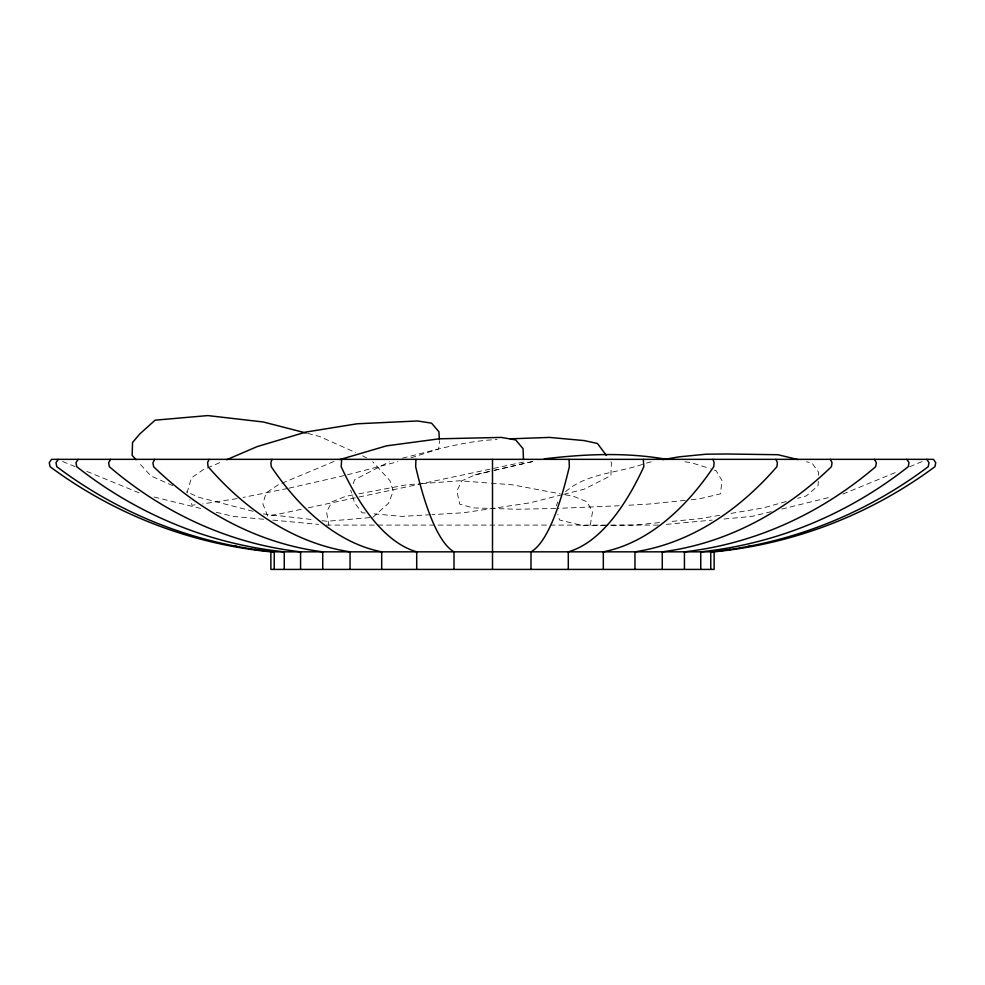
<?xml version="1.0" encoding="UTF-8"?>
<svg xmlns="http://www.w3.org/2000/svg" width="985" height="985" viewBox="0 0 985 985"><rect width="100%" height="100%" fill="white"/><g stroke="black" fill="none" stroke-linecap="round" stroke-linejoin="round"><path stroke-width="0.74" stroke-dasharray="4.92 3.69" d="M818.276 481.246L818.079 485.679L806.407 495.874L797.776 498.287M818.56 475.349L818.695 472.394L812.12 463.172L806.493 461.743M590.274 525.091L592.514 511.892L587.109 501.796L573.553 496.354L561.647 494.101M187.039 492.906L191.41 477.91L202.873 469.919L222.425 461.522M353.184 483.61L354.674 479.695L389.346 461.768M556.229 505.97L557.769 501.981M372.822 517.371L388.472 503.298L393.261 491.207L389.937 480.655L372.712 461.768M565.525 491.687C587.245 472.714 618.863 473.132 645.04 463.492M489.68 471.384L475.127 474.832L461.854 480.779L456.905 491.059L459.712 504.135L472.935 507.891L489.853 508.408M334.063 461.448L278.213 484.817L266.085 492.956L262.897 503.951L267.834 516.399L302.518 509.036M842.84 494.076L898.221 471.396M909.586 466.742L922.366 461.509M411.028 457.84L438.202 449.123L439.741 445.097L439.47 440.64M786.252 501.5L763.227 507.928L728.654 513.788M646.48 463.11L652.279 461.546M347.496 474.782L397.952 461.669M402.422 458.148C433.634 450.564 464.723 440.763 497.068 439.593M562.201 494.729L530.102 502.818L463.442 512.766L431.947 514.626M563.654 494.359L584.08 489.225L610.922 475.632L611.389 462.482L608.902 458.985M771.304 511.646L751.924 516.399L721.365 519.255M781.733 509.085L830.909 497.006M475.127 474.832L492.771 470.768M494.248 470.424L532.479 461.62M494.051 470.35L532.417 461.571M287.558 488.498L243.012 497.45M289.061 488.154L346.006 475.164M308.367 507.792L523.577 462.039M237.089 498.607L202.664 503.901M352.962 494.95L345.526 496.354L331.97 501.796L326.564 511.892L328.805 525.091M358.909 493.83L406.51 484.829L420.139 483.783M719.641 515.315L700.101 518.627L668.532 521.718M195.128 504.862L192.124 505.243L189.859 499.764M685.228 500.355L647.871 504.135L625.278 505.416M691.211 499.752L698.685 499.001L720.38 493.879L722.042 480.618L716.206 470.768L710.702 468.811M659.507 522.592L633.946 525.091L606.711 525.362M666.365 524.377L712.204 520.105M369.769 517.63L327.032 521.262L320.962 520.56M421.654 483.672L459.539 480.766L489.84 483.093M430.445 514.712L401.954 516.399L371.32 513.604M619.245 505.748L557.178 508.408M555.663 508.445L517.544 509.257L491.392 508.457M605.196 525.374L582.492 525.596L559.529 519.994L557.83 514.355M326.281 525.091L658.719 525.091M491.355 483.204L512.569 484.829L560.169 493.83M365.189 513.037L362.123 512.766L354.625 502.818L350.697 490.136M263.635 519.255L233.076 516.399L213.696 511.646M272.796 520.105L318.635 524.377M263.364 513.911L313.39 519.686M684.957 461.817L690.916 462.605L709.323 468.331M154.091 497.006L203.267 509.085M307.689 433.425L319.534 436.466L355.831 452.657M253.096 511.277L198.871 497.314L186.522 491.798M62.634 461.509L75.414 466.742M86.779 471.396L142.16 494.076M172.806 485.679L150.853 475.89L138.06 461.866M362.702 455.846L366.555 457.902"/><path stroke-width="1.48" d="M415.929 459.342L415.67 466.705A443.681 77.039 90 0 0 454.011 551.834L454.011 569.416M341.684 459.342L341.179 466.705A443.681 151.752 -90 0 0 416.704 551.834L416.704 569.416M272.008 459.342L270.875 462.716L271.281 466.705A443.681 221.847 -90 0 0 381.688 551.834L381.688 569.416M209.054 459.342L207.589 462.716L208.118 466.705A443.681 285.194 90 0 0 350.044 551.834L350.044 569.416M154.694 459.342L152.946 462.716L153.586 466.705A443.681 339.887 90 0 0 322.723 551.834L322.723 569.416M110.603 459.342L108.633 462.716L109.347 466.705A443.681 384.248 -90 0 0 300.573 551.834L300.573 569.416M78.123 459.342L75.98 462.716L76.756 466.705A443.681 416.926 90 0 0 284.246 551.834L284.246 569.416M58.226 459.342L55.985 462.716L56.798 466.705A443.681 436.946 -90 0 0 274.236 551.834L274.236 569.416M226.612 459.736L257.319 446.55L306.015 432.033L357.149 423.784L417.48 420.977L431.529 423.144L438.916 431.725L439.372 439.15M339.837 459.589L386.489 445.86L439.212 438.817L501.254 437.414L515.648 439.913L523.035 448.655L523.466 459.072M662.77 459.626L679.33 456.818L706.171 454.196L727.041 453.999L778.027 454.725L798.059 459.601M544.212 458.862C584.979 454.011 626.485 452.103 667.079 459.429M510.267 438.817L549.482 437.414L584.216 440.59L597.439 443.459L606.415 455.501M270.875 551.834L714.125 551.834A443.681 443.681 0 0 0 934.925 466.705L935.75 462.716L933.472 459.342L51.528 459.342L49.25 462.716L50.075 466.705A443.681 443.681 0 0 0 270.875 551.834L270.875 569.416L714.125 569.416L714.125 551.834M306.212 433.043L263.291 421.986L207.773 415.584L155.101 420.176L139.833 433.917L132.544 442.487L132.162 455.39L136.09 459.712M926.774 459.342L929.015 462.716L928.202 466.705A443.681 436.946 -90 0 1 710.764 551.834L710.764 569.416M906.877 459.342L909.02 462.716L908.244 466.705A443.681 416.926 -90 0 1 700.754 551.834L700.754 569.416M874.397 459.342L876.367 462.716L875.653 466.705A443.681 384.248 -90 0 1 684.427 551.834L684.427 569.416M830.306 459.342L832.054 462.716L831.414 466.705A443.681 339.887 90 0 1 662.277 551.834L662.277 569.416M775.946 459.342L777.411 462.716L776.882 466.705A443.681 285.194 -90 0 1 634.956 551.834L634.956 569.416M712.992 459.342L714.125 462.716L713.719 466.705A443.681 221.847 90 0 1 603.312 551.834L603.312 569.416M643.316 459.342L643.821 466.705A443.681 151.752 -90 0 1 568.296 551.834L568.296 569.416M569.071 459.342L569.33 466.705A443.681 77.039 -90 0 1 530.989 551.834L530.989 569.416M492.5 459.342L492.5 569.416M257.762 549.876A443.681 436.946 90 0 1 254.77 549.445M236.831 546.429A443.681 436.946 90 0 1 233.851 545.862M751.149 545.862A443.681 436.946 90 0 1 748.169 546.429M730.23 549.445A443.681 436.946 90 0 1 727.238 549.876"/></g></svg>
